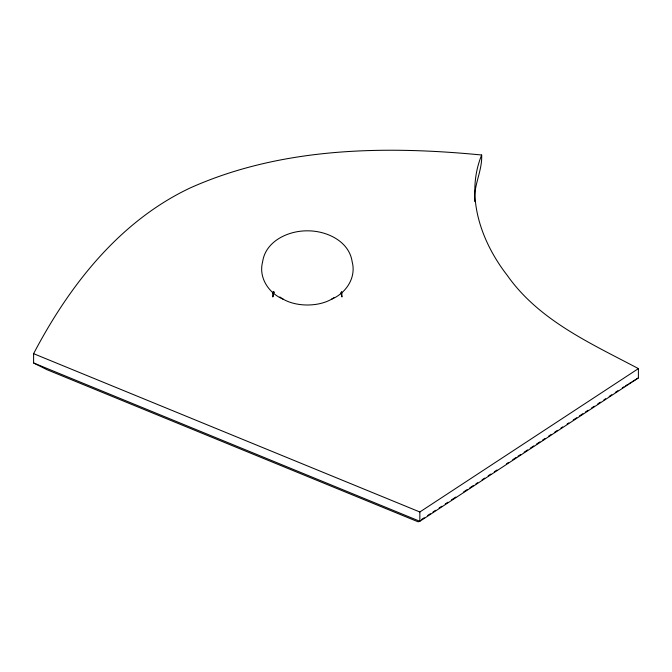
<?xml version="1.0" encoding="UTF-8"?>
<svg xmlns="http://www.w3.org/2000/svg" width="672" height="672" viewBox="0 0 672 672"><rect width="100%" height="100%" fill="white"/><g stroke="black" fill="none" stroke-linecap="round" stroke-linejoin="round"><path stroke-width="1.01" d="M474.751 201.625C473.323 185.472 482.437 170.864 481.664 155.005C384.023 145.505 280.686 147.252 189.773 188.135C119.12 221.676 69.149 285.818 33.6 353.674L33.6 362.972L46.914 369.667L418.076 521.8L419.849 521.287L638.4 377.908L638.4 368.609C591.091 343.518 538.978 320.569 507.184 275.285C481.228 241.853 464.856 196.165 481.664 155.005M273.815 292.673L272.84 296.974L273.227 291.472M274.016 291.808L272.916 293.882L274.1 292.228M33.6 353.674L419.849 511.988L638.4 368.609M421.579 519.498L424.208 517.768M427.72 515.466L430.349 513.744M432.978 512.022L435.607 510.292M439.11 507.998L441.739 506.268M445.25 503.966L447.88 502.244M451.382 499.943L455.767 497.07M463.655 491.896L467.166 489.594M469.795 487.864L473.298 485.57M475.927 483.84L477.683 482.689M482.068 479.816L484.697 478.094M488.2 475.793L490.829 474.071M494.34 471.769L496.969 470.039M506.604 463.714L508.36 462.563M512.744 459.69L516.247 457.388M518.003 456.238L520.632 454.516M524.135 452.214L527.646 449.912M530.275 448.19L533.778 445.889M536.407 444.167L539.918 441.865M542.548 440.135L545.177 438.413M548.68 436.111L551.309 434.389M554.82 432.088L557.449 430.366M560.952 428.064L562.708 426.913M567.092 424.04L568.84 422.89M573.224 420.008L576.736 417.715M579.365 415.985L582.868 413.683M585.497 411.961L588.126 410.239M591.637 407.938L594.266 406.207M597.769 403.914L600.398 402.184M603.91 399.882L605.657 398.731M609.168 396.438L611.797 394.708M615.3 392.406L617.929 390.684M622.314 387.811L623.969 386.795M625.624 385.77L627.278 384.754M628.933 383.737L631.411 382.208M632.234 381.704L638.4 377.908M331.556 299.216C346.055 293.219 356.412 277.62 352.178 261.853C349.222 241.08 326.474 230.656 307.398 230.832C288.313 230.656 265.566 241.08 262.609 261.853C258.376 277.62 268.733 293.219 283.231 299.216M33.6 362.972L419.849 521.287L419.849 511.988M341.141 292.505L341.872 293.882M340.973 292.673L341.956 296.974L341.561 291.472M334.11 297.57A34.171 19.732 0 0 1 279.896 296.982"/></g></svg>
